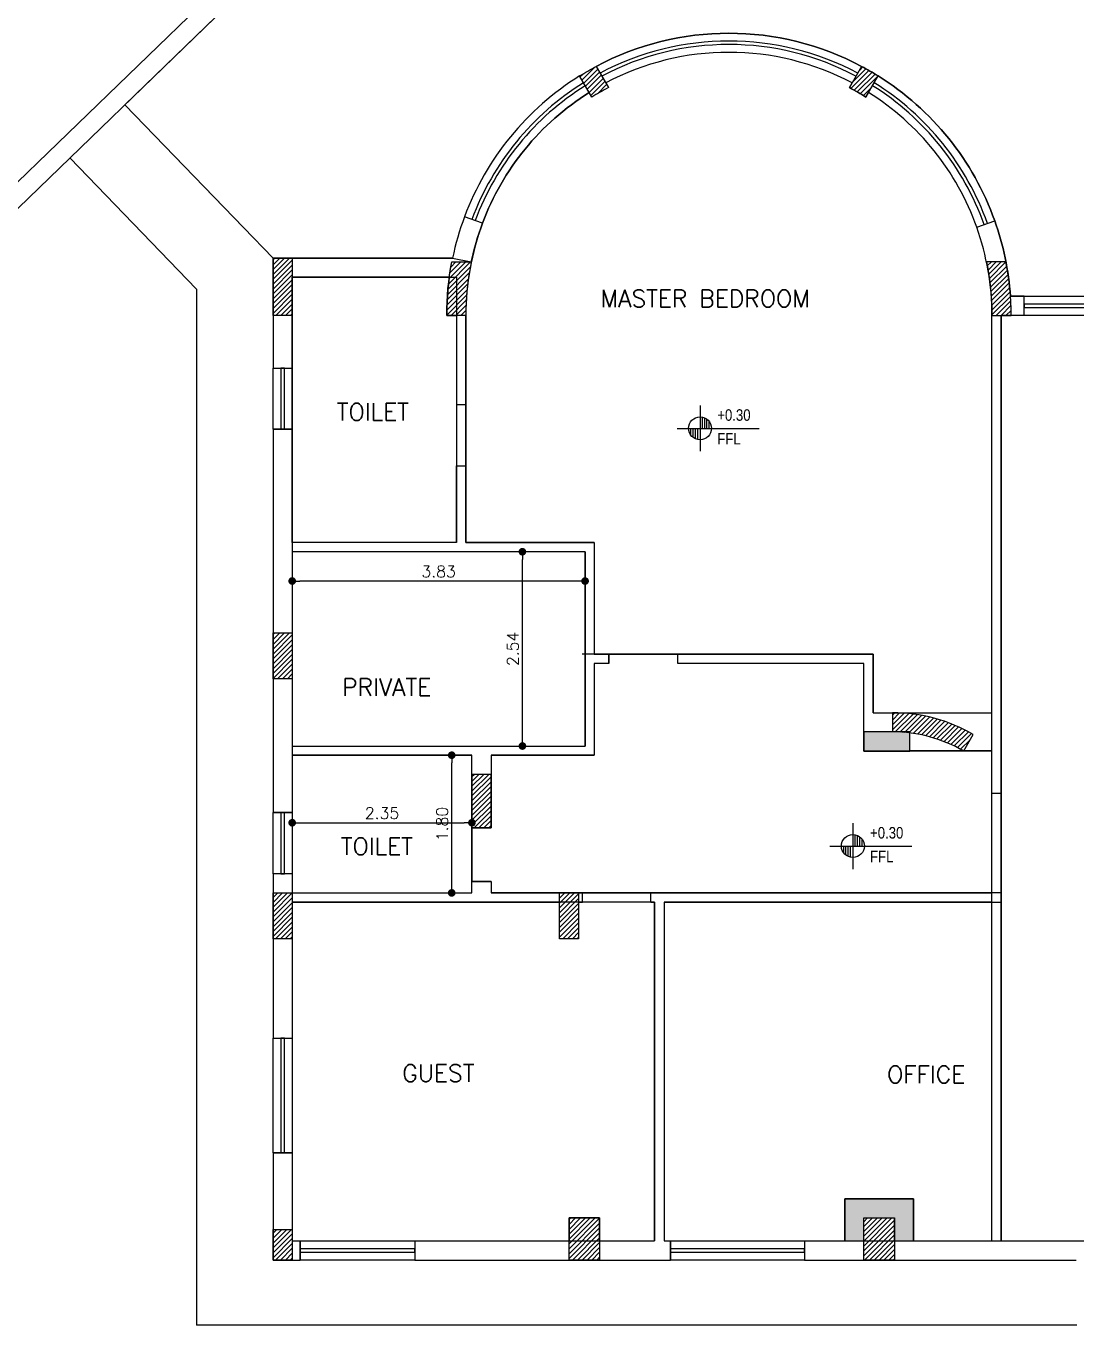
# Model space of a CAD drawing. Header units: metres. Extents: x 2217 to 2595, y -381 to -273.
# Drawn here: x 2531.58 to 2545.31, y -356.26 to -339.28 of the extents above; entities that cross this region are included whole.
import ezdxf

# ---------------------------------------------------------------- set-up
doc = ezdxf.new("R2010")
doc.units = ezdxf.units.M
doc.header["$LTSCALE"] = 0.5
doc.header["$MEASUREMENT"] = 0
doc.header["$PDMODE"] = 3
doc.header["$PDSIZE"] = -1
doc.linetypes.add('DOT2', pattern=[0.125, 0, -0.125])
for name, color, linetype in [('A-COL', 11, 'Continuous'), ('A-COLH', 1, 'Continuous'), ('A-LVL', 4, 'Continuous'), ('A-LVL-50', 4, 'Continuous'), ('A-WIN', 132, 'Continuous'), ('ceramic', 6, 'Continuous')]:
    doc.layers.add(name, color=color, linetype=linetype)
doc.layers.add('A-Wall', color=7, linetype='Continuous', lineweight=30)
doc.styles.add('ROMANS', font='romans.shx')
doc.styles.add('S100', font='romans.shx', dxfattribs={"width": 0.9})
doc.styles.add('TECHNIC', font='technic_.ttf')
doc.dimstyles.new('dim50', dxfattribs={"dimscale": 50, "dimtxt": 0.003, "dimasz": 0.002, "dimexe": 0.001, "dimexo": 0.001, "dimgap": 0.001, "dimtad": 1, "dimzin": 0, "dimdsep": 46, "dimtxsty": 'ROMANS', "dimblk": 'DOT', "dimcen": 0, "dimclrd": 5, "dimclre": 1, "dimclrt": 7, "dimadec": 0, "dimazin": 0, "dimtfac": 1, "dimtix": 1, "dimtmove": 2, "dimatfit": 3, "dimldrblk": 'DTICK', "dimfxl": 1, "dimtolj": 1, "dimtzin": 0, "dimlwe": 20, "dimarcsym": 0})
pattern_1 = [(45, (-745.896475, -1998.83578), (-0.0318198052, 0.0318198052), [])]
pattern_2 = [(45, (1788.916657, -2354.248843), (-0.0318198052, 0.0318198052), [])]

# ---------------------------------------------------------------- blocks, each defined once
blk = doc.blocks.new('A$C1746cf11')
at = {"layer": 'A-COL', "ltscale": 0.5}
h = blk.add_hatch(color=4, dxfattribs=at)
h.paths.add_polyline_path([(8.325, 6.891, 0.030325), (8.1, 6.905), (8.1, 6.905), (7.925, 6.905), (7.925, 6.655), (8.325, 6.655)])
h.paths.add_polyline_path([(7.925, 6.905), (7.725, 6.905), (7.725, 6.655), (7.925, 6.655)])
h = blk.add_hatch(color=4, dxfattribs=at)
h.paths.add_polyline_path([(8.375, 0.8), (7.925, 0.8), (7.925, 0.55), (8.125, 0.55), (8.125, 0.3), (8.375, 0.3)])
h.paths.add_polyline_path([(7.925, 0.8), (7.475, 0.8), (7.475, 0.3), (7.725, 0.3), (7.725, 0.55), (7.925, 0.55)])
h = blk.add_hatch(color=4, dxfattribs=at)
h.paths.add_polyline_path([(8.375, 0.3), (8.125, 0.3), (8.125, 0.25), (8.375, 0.25)])
h.paths.add_polyline_path([(7.725, 0.3), (7.475, 0.3), (7.475, 0.25), (7.725, 0.25)])
at = {"layer": 'A-COLH', "ltscale": 0.5}
h = blk.add_hatch(dxfattribs=at)
h.set_pattern_fill('ANSI31', color=256, scale=0.36)
h.set_pattern_definition(pattern_1)
h.paths.add_polyline_path([(0, 13.1), (0.25, 13.1), (0.25, 12.35), (0, 12.35)])
h = blk.add_hatch(dxfattribs=at)
h.set_pattern_fill('ANSI31', color=256, scale=0.36)
h.set_pattern_definition(pattern_1)
edge = h.paths.add_edge_path()
edge.add_line((2.52, 12.35), (2.27, 12.35))
edge.add_arc((5.96, 12.35), 3.69, 169.0646, 180, ccw=False)
edge.add_line((2.337, 13.05), (2.592, 13.05))
edge.add_arc((5.96, 12.35), 3.44, 168.259, 180)
h = blk.add_hatch(dxfattribs=at)
h.set_pattern_fill('ANSI31', color=256, scale=0.36)
h.set_pattern_definition(pattern_1)
edge = h.paths.add_edge_path()
edge.add_line((9.4, 12.35), (9.65, 12.35))
edge.add_arc((5.96, 12.35), 3.69, 0, 10.9354)
edge.add_line((9.583, 13.05), (9.328, 13.05))
edge.add_arc((5.96, 12.35), 3.44, 0, 11.741, ccw=False)
h = blk.add_hatch(dxfattribs=at)
h.set_pattern_fill('ANSI31', color=256, scale=0.36)
h.set_pattern_definition(pattern_1)
h.paths.add_polyline_path([(0, 8.2), (0.25, 8.2), (0.25, 7.6), (0, 7.6)])
h = blk.add_hatch(dxfattribs=at)
h.set_pattern_fill('ANSI31', color=256, scale=0.36)
h.set_pattern_definition([(45, (-903.425334, -1947.678706), (-0.0318198052, 0.0318198052), [])])
h.paths.add_polyline_path([(8.1, 7.155), (8.1, 7.155), (8.1, 6.905, -0.131652), (9.03, 6.656), (9.155, 6.872, 0.131619)])
h = blk.add_hatch(dxfattribs=at)
h.set_pattern_fill('ANSI31', color=256, scale=0.36)
h.set_pattern_definition(pattern_1)
h.paths.add_polyline_path([(2.85, 6.35), (2.6, 6.35), (2.6, 5.65), (2.85, 5.65)])
h = blk.add_hatch(dxfattribs=at)
h.set_pattern_fill('ANSI31', color=256, scale=0.36)
h.set_pattern_definition(pattern_1)
h.paths.add_polyline_path([(0, 4.8), (0.25, 4.8), (0.25, 4.2), (0, 4.2)])
h = blk.add_hatch(dxfattribs=at)
h.set_pattern_fill('ANSI31', color=256, scale=0.36)
h.set_pattern_definition(pattern_1)
h.paths.add_polyline_path([(3.745, 4.8), (3.995, 4.8), (3.995, 4.2), (3.745, 4.2)])
h = blk.add_hatch(dxfattribs=at)
h.set_pattern_fill('ANSI31', color=256, scale=0.36)
h.set_pattern_definition(pattern_1)
h.paths.add_polyline_path([(3.87, 0.55), (4.27, 0.55), (4.27, 0), (3.87, 0)])
h = blk.add_hatch(dxfattribs=at)
h.set_pattern_fill('ANSI31', color=256, scale=0.36)
h.set_pattern_definition(pattern_1)
h.paths.add_polyline_path([(7.725, 0.55), (8.125, 0.55), (8.125, 0), (7.725, 0)])
h = blk.add_hatch(dxfattribs=at)
h.set_pattern_fill('ANSI31', color=256, scale=0.36)
h.set_pattern_definition(pattern_1)
h.paths.add_polyline_path([(0, 0.4), (0.25, 0.4), (0.25, 0), (0, 0)])
at = {"layer": 'A-COL', "ltscale": 0.5}
for p, q in [((8.1, 7.155), (8.1, 6.905)), ((9.03, 6.656), (9.155, 6.872)), ((7.475, 0.25), (7.475, 0.8)), ((7.475, 0.8), (7.925, 0.8)), ((8.375, 0.8), (7.925, 0.8)), ((8.375, 0.25), (8.375, 0.8)), ((8.125, 0.25), (8.125, 0.55))]:
    blk.add_line(p, q, dxfattribs=at)
for points in [[(0, 13.1), (0.25, 13.1), (0.25, 12.35), (0, 12.35)], [(0, 8.2), (0.25, 8.2), (0.25, 7.6), (0, 7.6)], [(7.725, 6.655), (8.325, 6.655), (8.325, 6.906), (7.725, 6.906)], [(2.6, 5.65), (2.85, 5.65), (2.85, 5.8), (2.85, 6.35), (2.6, 6.35)], [(0, 4.8), (0.25, 4.8), (0.25, 4.2), (0, 4.2)], [(3.745, 4.8), (3.995, 4.8), (3.995, 4.2), (3.745, 4.2)], [(3.87, 0.55), (4.27, 0.55), (4.27, 0), (3.87, 0)], [(7.725, 0.55), (8.125, 0.55), (8.125, 0), (7.725, 0)], [(0, 0.4), (0.25, 0.4), (0.25, 0), (0, 0)]]:
    blk.add_lwpolyline(points, close=True, dxfattribs=at)
for points in [[(2.52, 12.35), (2.27, 12.35, -0.047751), (2.337, 13.05), (2.592, 13.05, 0.051275)], [(9.4, 12.35), (9.65, 12.35, 0.047751), (9.583, 13.05), (9.328, 13.05, -0.051275)]]:
    blk.add_lwpolyline(points, format="xyb", close=True, dxfattribs=at)
for radius in [2.11, 1.86]:
    blk.add_arc((8.1, 5.045), radius, 60, 90, dxfattribs=at)
blk = doc.blocks.new('LEV')
for p, q in [((0, 400), (0, -400)), ((-400, 0), (1028, 0)), ((-160, -120), (-160, 0)), ((-120, -160), (-120, 0)), ((-80, -183), (-80, 0)), ((-40, -196), (-40, 0)), ((40, 0), (40, 196)), ((80, 0), (80, 183)), ((120, 0), (120, 160)), ((160, 0), (160, 120))]:
    blk.add_line(p, q)
blk.add_circle((0, 0), 200)
at = {"style": 'S100', "width": 0.9, "flags": 12}
for tag, p in [('L', (300, 132)), ('P', (300, -392))]:
    blk.add_attdef(tag, p, '', height=200, dxfattribs=at)
blk = doc.blocks.new('_Dot')
at = {"color": 0, "linetype": 'ByBlock', "lineweight": -2}
blk.add_line((-0.5, 0), (-1, 0), dxfattribs=at)
at = {"color": 0, "linetype": 'ByBlock', "const_width": 0.5}
blk.add_lwpolyline([(-0.25, 0, 1), (0.25, 0, 1)], format="xyb", close=True, dxfattribs=at)
blk = doc.blocks.new('*D278')
at = {"layer": 'A-Wall', "color": 1, "linetype": 'DOT2', "lineweight": 20, "ltscale": 0.5, "transparency": 16777216}
for p, q in [((2535.063, -349.488), (2535.063, -349.746)), ((2537.413, -349.488), (2537.413, -349.746))]:
    blk.add_line(p, q, dxfattribs=at)
at = {"layer": 'A-Wall', "color": 5, "lineweight": -2, "ltscale": 0.5, "transparency": 16777216}
blk.add_line((2535.163, -349.696), (2537.313, -349.696), dxfattribs=at)
at = {"layer": 'DEFPOINTS', "color": 0, "ltscale": 0.5, "transparency": 16777216}
for p in [(2535.063, -349.438), (2537.413, -349.438), (2537.413, -349.696)]:
    blk.add_point(p, dxfattribs=at)
at = {"layer": 'A-Wall', "color": 5, "lineweight": -2, "ltscale": 0.5, "transparency": 16777216, "xscale": 0.1, "yscale": 0.1, "zscale": 0.1, "rotation": 180}
blk.add_blockref('_Dot', (2535.063, -349.696), dxfattribs=at)
at = {"layer": 'A-Wall', "color": 5, "lineweight": -2, "ltscale": 0.5, "transparency": 16777216, "xscale": 0.1, "yscale": 0.1, "zscale": 0.1}
blk.add_blockref('_Dot', (2537.413, -349.696), dxfattribs=at)
at = {"layer": 'A-Wall', "color": 7, "ltscale": 0.5, "transparency": 16777216, "insert": (2536.238, -349.571), "char_height": 0.15, "attachment_point": 5, "style": 'ROMANS'}
blk.add_mtext('\\A1;2.35', dxfattribs=at)
blk = doc.blocks.new('DTICK')
for p, q in [((-1.21, 0), (1.21, 0)), ((0, 1.21), (0, -1.21))]:
    blk.add_line(p, q)
at = {"color": 3}
blk.add_line((-0.63, -0.63), (0.63, 0.63), dxfattribs=at)
blk = doc.blocks.new('*D275')
at = {"layer": 'A-Wall', "color": 1, "linetype": 'DOT2', "lineweight": 20, "ltscale": 0.5, "transparency": 16777216}
for p, q in [((2536.953, -348.813), (2537.199, -348.813)), ((2536.953, -350.613), (2537.199, -350.613))]:
    blk.add_line(p, q, dxfattribs=at)
at = {"layer": 'A-Wall', "color": 5, "lineweight": -2, "ltscale": 0.5, "transparency": 16777216}
blk.add_line((2537.149, -350.513), (2537.149, -348.913), dxfattribs=at)
at = {"layer": 'DEFPOINTS', "color": 0, "ltscale": 0.5, "transparency": 16777216}
for p in [(2536.903, -348.813), (2537.149, -348.813), (2536.903, -350.613)]:
    blk.add_point(p, dxfattribs=at)
at = {"layer": 'A-Wall', "color": 5, "lineweight": -2, "ltscale": 0.5, "transparency": 16777216, "xscale": 0.1, "yscale": 0.1, "zscale": 0.1}
for p, rotation in [((2537.149, -348.813), 90), ((2537.149, -350.613), 270)]:
    blk.add_blockref('_Dot', p, dxfattribs=dict(at, rotation=rotation))
at = {"layer": 'A-Wall', "color": 7, "ltscale": 0.5, "transparency": 16777216, "insert": (2537.024, -349.713), "char_height": 0.15, "attachment_point": 5, "rotation": 90, "style": 'ROMANS'}
blk.add_mtext('\\A1;1.80', dxfattribs=at)
blk = doc.blocks.new('*D276')
at = {"layer": 'A-Wall', "color": 1, "linetype": 'DOT2', "lineweight": 20, "ltscale": 0.5, "transparency": 16777216}
for p, q in [((2535.063, -346.503), (2535.063, -346.486)), ((2538.893, -346.503), (2538.893, -346.486))]:
    blk.add_line(p, q, dxfattribs=at)
at = {"layer": 'A-Wall', "color": 5, "lineweight": -2, "ltscale": 0.5, "transparency": 16777216}
blk.add_line((2538.793, -346.536), (2535.163, -346.536), dxfattribs=at)
at = {"layer": 'DEFPOINTS', "color": 0, "ltscale": 0.5, "transparency": 16777216}
for p in [(2535.063, -346.536), (2535.063, -346.553), (2538.893, -346.553)]:
    blk.add_point(p, dxfattribs=at)
at = {"layer": 'A-Wall', "color": 5, "lineweight": -2, "ltscale": 0.5, "transparency": 16777216, "xscale": 0.1, "yscale": 0.1, "zscale": 0.1, "rotation": 180}
blk.add_blockref('_Dot', (2535.063, -346.536), dxfattribs=at)
at = {"layer": 'A-Wall', "color": 5, "lineweight": -2, "ltscale": 0.5, "transparency": 16777216, "xscale": 0.1, "yscale": 0.1, "zscale": 0.1}
blk.add_blockref('_Dot', (2538.893, -346.536), dxfattribs=at)
at = {"layer": 'A-Wall', "color": 7, "ltscale": 0.5, "transparency": 16777216, "insert": (2536.978, -346.411), "char_height": 0.15, "attachment_point": 5, "style": 'ROMANS'}
blk.add_mtext('\\A1;3.83', dxfattribs=at)
blk = doc.blocks.new('*D277')
at = {"layer": 'A-Wall', "color": 1, "linetype": 'DOT2', "lineweight": 20, "ltscale": 0.5, "transparency": 16777216}
for p, q in [((2538.843, -346.153), (2538.023, -346.153)), ((2538.493, -348.693), (2538.023, -348.693))]:
    blk.add_line(p, q, dxfattribs=at)
at = {"layer": 'A-Wall', "color": 5, "lineweight": -2, "ltscale": 0.5, "transparency": 16777216}
blk.add_line((2538.073, -348.593), (2538.073, -346.253), dxfattribs=at)
at = {"layer": 'DEFPOINTS', "color": 0, "ltscale": 0.5, "transparency": 16777216}
for p in [(2538.073, -346.153), (2538.893, -346.153), (2538.543, -348.693)]:
    blk.add_point(p, dxfattribs=at)
at = {"layer": 'A-Wall', "color": 5, "lineweight": -2, "ltscale": 0.5, "transparency": 16777216, "xscale": 0.1, "yscale": 0.1, "zscale": 0.1}
for p, rotation in [((2538.073, -346.153), 90), ((2538.073, -348.693), 270)]:
    blk.add_blockref('_Dot', p, dxfattribs=dict(at, rotation=rotation))
at = {"layer": 'A-Wall', "color": 7, "ltscale": 0.5, "transparency": 16777216, "insert": (2537.948, -347.423), "char_height": 0.15, "attachment_point": 5, "rotation": 90, "style": 'ROMANS'}
blk.add_mtext('\\A1;2.54', dxfattribs=at)
blk = doc.blocks.new('*D318')
at = {"layer": 'ceramic', "color": 5, "lineweight": -2, "ltscale": 0.5, "transparency": 16777216}
for p, q in [((2571.034, -352.616), (2574.918, -348.658)), ((2281.125, -354.984), (2281.125, -356.062))]:
    blk.add_line(p, q, dxfattribs=at)
at = {"layer": 'ceramic', "color": 1, "linetype": 'DOT2', "lineweight": 20, "ltscale": 0.5, "transparency": 16777216}
for p, q in [((2574.955, -348.554), (2574.953, -348.551)), ((2570.931, -352.655), (2570.928, -352.653)), ((2281.34, -354.884), (2281.075, -354.884)), ((2281.34, -356.162), (2281.075, -356.162))]:
    blk.add_line(p, q, dxfattribs=at)
at = {"layer": 'DEFPOINTS', "color": 0, "ltscale": 0.5, "transparency": 16777216}
for p in [(2574.988, -348.586), (2574.991, -348.589), (2570.966, -352.69), (2281.39, -354.884), (2281.125, -356.162), (2281.39, -356.162)]:
    blk.add_point(p, dxfattribs=at)
at = {"layer": 'ceramic', "color": 5, "lineweight": -2, "ltscale": 0.5, "transparency": 16777216, "xscale": 0.1, "yscale": 0.1, "zscale": 0.1}
for p, rotation in [((2574.988, -348.586), 45.54088658833057), ((2570.964, -352.688), 225.5408865883306), ((2281.125, -354.884), 90), ((2281.125, -356.162), 270)]:
    blk.add_blockref('_Dot', p, dxfattribs=dict(at, rotation=rotation))
at = {"layer": 'ceramic', "color": 7, "ltscale": 0.5, "transparency": 16777216, "char_height": 0.15, "attachment_point": 5, "style": 'ROMANS'}
for s, insert, rotation in [('\\A1;5.75', (2572.887, -350.55), 45.5409), ('\\A1;1.28', (2281, -355.523), 90)]:
    blk.add_mtext(s, dxfattribs=dict(at, insert=insert, rotation=rotation))

msp = doc.modelspace()

# ---------------------------------------------------------------- hatches: boundary and pattern name
at = {"layer": 'A-COLH', "ltscale": 0.5}
h = msp.add_hatch(dxfattribs=at)
h.set_pattern_fill('ANSI31', color=256, scale=0.36)
h.set_pattern_definition(pattern_2)
edge = h.paths.add_edge_path()
edge.add_arc((2540.8082, -343.1237), 3.44, 117.91757, 122.08243)
edge.add_line((2538.981, -340.2091), (2538.8209, -339.9318))
edge.add_arc((2540.8082, -343.1237), 3.76, 118.09487, 121.90513, ccw=False)
edge.add_line((2539.0374, -339.8068), (2539.1975, -340.0841))
h = msp.add_hatch(dxfattribs=at)
h.set_pattern_fill('ANSI31', color=256, scale=0.36)
h.set_pattern_definition(pattern_2)
edge = h.paths.add_edge_path()
edge.add_arc((2540.7381, -343.1237), 3.44, 57.91757, 62.08243, ccw=False)
edge.add_line((2542.5652, -340.2091), (2542.7253, -339.9318))
edge.add_arc((2540.7381, -343.1237), 3.76, 58.09487, 61.90513)
edge.add_line((2542.5088, -339.8068), (2542.3487, -340.0841))

# ---------------------------------------------------------------- linework, layer by layer
at = {"layer": 'A-COL', "ltscale": 0.5}
for points in [[(2539.1975, -340.0841, 0.0181746), (2538.981, -340.2091), (2538.8209, -339.9318, -0.0166269), (2539.0374, -339.8068)], [(2542.3487, -340.0841, -0.0181746), (2542.5652, -340.2091), (2542.7253, -339.9318, 0.0166269), (2542.5088, -339.8068)]]:
    msp.add_lwpolyline(points, format="xyb", close=True, dxfattribs=at)
at = {"layer": 'A-Wall', "ltscale": 0.5}
for p, q in [((2516.8951, -355.4147), (2544.2401, -328.9677)), ((2517.2498, -355.4194), (2544.4008, -329.1601)), ((2534.8131, -342.3131), (2532.8741, -340.3082)), ((2532.8741, -340.3082), (2534.4294, -341.9163)), ((2532.1553, -341.0034), (2533.8131, -342.7175)), ((2537.551, -341.8584), (2537.3161, -341.7727)), ((2544.0141, -341.9099), (2544.249, -341.8242)), ((2537.1602, -342.3131), (2534.8131, -342.3131)), ((2534.8131, -342.3131), (2534.8131, -343.7506)), ((2537.1172, -342.5631), (2535.0631, -342.5631)), ((2535.0631, -342.5631), (2535.0631, -343.7506)), ((2533.8131, -342.7175), (2533.8131, -356.2631)), ((2544.6324, -342.8131), (2544.4547, -342.8131)), ((2537.0831, -343.0631), (2537.2131, -343.0631)), ((2537.2131, -343.0631), (2537.2131, -344.2281)), ((2537.3331, -344.2281), (2537.3331, -343.0631)), ((2544.2131, -355.1631), (2544.2131, -343.0631)), ((2544.3331, -355.1631), (2544.3331, -343.0631)), ((2544.3331, -343.0631), (2544.4631, -343.0631)), ((2544.6324, -343.0631), (2544.4291, -343.0631)), ((2534.8131, -343.7506), (2535.0631, -343.7506)), ((2537.3331, -346.0331), (2537.3331, -344.2281)), ((2534.8131, -344.5506), (2534.8131, -349.5631)), ((2534.8131, -344.5506), (2535.0631, -344.5506)), ((2535.0631, -344.5506), (2535.0631, -346.5731)), ((2537.2131, -346.0331), (2537.2131, -345.0281)), ((2537.2131, -346.0331), (2535.0631, -346.0331)), ((2539.0131, -346.0331), (2537.3331, -346.0331)), ((2539.0131, -346.0331), (2539.0131, -347.4931)), ((2538.8931, -346.1531), (2535.0631, -346.1531)), ((2538.8931, -346.1531), (2538.8931, -348.6931)), ((2535.0631, -346.6931), (2535.0631, -349.1931)), ((2539.2046, -347.4931), (2538.8546, -347.4931)), ((2539.2046, -347.4931), (2539.0131, -347.4931)), ((2542.6579, -347.4931), (2539.2046, -347.4931)), ((2539.2046, -347.6131), (2539.2046, -347.4931)), ((2540.1046, -347.6131), (2540.1046, -347.4931)), ((2542.6579, -348.2581), (2542.6579, -347.4931)), ((2539.0131, -347.6131), (2539.0131, -348.8131)), ((2539.2046, -347.6131), (2539.0131, -347.6131)), ((2542.5379, -347.6131), (2540.1046, -347.6131)), ((2542.5379, -348.7581), (2542.5379, -347.6131)), ((2542.6579, -348.2581), (2544.2131, -348.2581)), ((2535.0631, -348.6931), (2538.8931, -348.6931)), ((2535.0631, -348.8131), (2537.4131, -348.8131)), ((2537.4131, -349.7631), (2537.4131, -348.8131)), ((2537.6631, -348.8131), (2537.6631, -349.7631)), ((2537.6631, -348.8131), (2539.0131, -348.8131)), ((2542.6579, -348.7573), (2544.2131, -348.7573)), ((2544.2131, -349.3131), (2544.2131, -348.7573)), ((2535.0631, -349.3131), (2535.0631, -349.5631)), ((2544.3331, -349.3131), (2544.2131, -349.3131)), ((2535.0631, -349.5631), (2534.8131, -349.5631)), ((2537.6631, -349.7631), (2537.4131, -349.7631)), ((2534.8131, -350.3631), (2534.8131, -352.5131)), ((2535.0631, -350.3631), (2534.8131, -350.3631)), ((2535.0631, -350.3631), (2535.0631, -350.6131)), ((2537.4131, -350.6131), (2537.4131, -350.4631)), ((2537.6631, -350.4631), (2537.4131, -350.4631)), ((2537.6631, -350.4631), (2537.6631, -350.6131)), ((2535.0631, -350.6131), (2537.4131, -350.6131)), ((2539.7546, -350.6131), (2537.6631, -350.6131)), ((2544.3331, -350.6131), (2539.7546, -350.6131)), ((2535.0631, -350.7331), (2535.0631, -352.5131)), ((2535.0631, -350.7331), (2538.5581, -350.7331)), ((2538.5581, -351.2131), (2538.5581, -350.7331)), ((2538.8081, -350.7331), (2538.8585, -350.7331)), ((2538.8081, -350.7331), (2538.8081, -351.2131)), ((2539.7546, -350.7331), (2539.7997, -350.7331)), ((2539.7997, -350.7331), (2539.7997, -355.1631)), ((2539.9247, -350.7331), (2539.9247, -355.1631)), ((2539.9247, -350.7331), (2544.3331, -350.7331)), ((2538.8081, -351.2131), (2538.5581, -351.2131)), ((2534.8131, -352.5131), (2535.0631, -352.5131)), ((2534.8131, -354.0131), (2534.8131, -355.4131)), ((2534.8131, -354.0131), (2535.0631, -354.0131)), ((2535.0631, -354.0131), (2535.0631, -355.1631)), ((2543.1879, -354.6131), (2542.2879, -354.6131)), ((2542.2879, -354.6131), (2542.2879, -355.1631)), ((2543.1879, -355.1631), (2543.1879, -354.6131)), ((2539.0831, -354.8631), (2538.6831, -354.8631)), ((2538.6831, -354.8631), (2538.6831, -355.1631)), ((2539.0831, -355.1631), (2539.0831, -354.8631)), ((2535.0631, -355.1631), (2535.1681, -355.1631)), ((2536.6681, -355.1631), (2538.6831, -355.1631)), ((2539.0831, -355.1631), (2539.7997, -355.1631)), ((2539.9247, -355.1631), (2540.0118, -355.1631)), ((2541.7639, -355.1631), (2542.2879, -355.1631)), ((2543.1879, -355.1631), (2545.3122, -355.1631)), ((2534.8131, -355.4131), (2535.1681, -355.4131)), ((2536.6681, -355.4131), (2540.0118, -355.4131)), ((2541.7639, -355.4131), (2545.3122, -355.4131)), ((2545.3233, -356.2631), (2533.8131, -356.2631))]:
    msp.add_line(p, q, dxfattribs=at)
at = {"layer": 'A-Wall'}
for p, q in [((2544.6324, -343.0631), (2544.6324, -342.8131)), ((2537.2131, -344.2281), (2537.3331, -344.2281)), ((2537.2131, -345.0281), (2537.3331, -345.0281)), ((2538.8585, -350.7331), (2538.8585, -350.6131)), ((2539.7546, -350.7331), (2539.7546, -350.6131)), ((2535.1681, -355.1631), (2535.1681, -355.4131)), ((2536.6681, -355.1631), (2536.6681, -355.4131)), ((2540.0118, -355.1631), (2540.0118, -355.4131)), ((2541.7639, -355.1631), (2541.7639, -355.4131))]:
    msp.add_line(p, q, dxfattribs=at)
at = {"layer": 'A-Wall', "ltscale": 0.5}
for points in [[(2544.4008, -329.1601), (2532.8741, -340.3082), (2534.8131, -342.3131), (2535.0631, -342.3131), (2535.0631, -342.5631), (2537.1172, -342.5631, -0.0137356), (2537.1501, -342.3631), (2537.4051, -342.3631, -0.0382344), (2537.551, -341.8584, -0.1647337), (2538.946, -340.1484), (2538.8209, -339.9318, -0.0166269), (2539.0374, -339.8068), (2539.0374, -339.8068, -0.2498723), (2542.5088, -339.8068), (2542.5088, -339.8068, -0.0166269), (2542.7253, -339.9318), (2542.7253, -339.9318, -0.1693243), (2544.249, -341.8242, -0.0687529), (2544.4547, -342.8131), (2544.6324, -342.8131), (2546.4324, -342.8131)], [(2544.4008, -329.1601), (2532.8741, -340.3082), (2534.8131, -342.3131), (2537.1602, -342.3131), (2537.4051, -342.3631, -0.0382344), (2537.551, -341.8584, -0.1647337), (2538.946, -340.1484), (2538.8209, -339.9318, -0.0166269), (2539.0374, -339.8068), (2539.0374, -339.8068, -0.2498723), (2542.5088, -339.8068), (2542.5088, -339.8068, -0.0166269), (2542.7253, -339.9318, -0.1693243), (2544.249, -341.8242, -0.0687529), (2544.4547, -342.8131), (2544.6324, -342.8131), (2546.4324, -342.8131)]]:
    msp.add_lwpolyline(points, format="xyb", dxfattribs=at)
for points in [[(2544.2131, -343.0631, 0.0856692), (2544.0141, -341.9099, 0.1688297), (2542.6002, -340.1484), (2542.5652, -340.2091, 0.0181746), (2542.3487, -340.0841), (2542.3837, -340.0234, 0.2485641), (2539.1625, -340.0234), (2539.1975, -340.0841, 0.0181746), (2538.981, -340.2091), (2538.946, -340.1484, 0.1647337), (2537.551, -341.8584, 0.0382344), (2537.4051, -342.3631, 0.0512747), (2537.3331, -343.0631), (2537.3331, -344.2281), (2537.3331, -346.0331), (2539.0131, -346.0331), (2539.0131, -347.4931), (2539.2046, -347.4931), (2542.6579, -347.4931), (2542.6579, -348.2581), (2544.2131, -348.2581)], [(2544.2131, -343.0631, 0.0856692), (2544.0141, -341.9099, 0.1688297), (2542.6002, -340.1484), (2542.5652, -340.2091, 0.0181746), (2542.3487, -340.0841), (2542.3837, -340.0234, 0.2485641), (2539.1625, -340.0234), (2539.1975, -340.0841, 0.0181746), (2538.981, -340.2091), (2538.946, -340.1484, 0.1647337), (2537.551, -341.8584, 0.0382344), (2537.4051, -342.3631, 0.0512747), (2537.3331, -343.0631), (2537.3331, -344.2281), (2537.3331, -346.0331), (2539.0131, -346.0331), (2539.0131, -347.4931), (2539.2046, -347.4931), (2542.6579, -347.4931), (2542.6579, -348.2581), (2544.2131, -348.2581)], [(2539.1975, -340.0841, 0.0181746), (2538.981, -340.2091), (2538.8209, -339.9318, -0.0166269), (2539.0374, -339.8068)], [(2542.3487, -340.0841, -0.0181746), (2542.5652, -340.2091), (2542.7253, -339.9318, 0.0166269), (2542.5088, -339.8068)], [(2540.2466, -344.5392, -1), (2540.5466, -344.5392, -1)], [(2540.2466, -344.5392, -1), (2540.5466, -344.5392, -1)], [(2540.2466, -344.5392, -1), (2540.5466, -344.5392, -1)], [(2542.5443, -350.001, -1), (2542.2443, -350.001, -1)]]:
    msp.add_lwpolyline(points, format="xyb", close=True, dxfattribs=at)
for points in [[(2535.0631, -342.5631), (2537.2131, -342.5631), (2537.2131, -346.0331), (2535.0631, -346.0331)], [(2544.3331, -355.1631), (2555.4831, -355.1631), (2555.4831, -343.0631), (2544.3331, -343.0631)], [(2535.0631, -348.6931), (2538.8931, -348.6931), (2538.8931, -346.1531), (2535.0631, -346.1531)], [(2542.5379, -347.6131), (2540.1046, -347.6131), (2540.1046, -347.4931), (2539.2046, -347.4931), (2539.2046, -347.6131), (2539.0131, -347.6131), (2539.0131, -348.8131), (2537.6631, -348.8131), (2537.6631, -349.7631), (2537.4131, -349.7631), (2537.4131, -350.4631), (2537.6631, -350.4631), (2537.6631, -350.6131), (2539.7546, -350.6131), (2544.2131, -350.6131), (2544.2131, -348.7573), (2543.1379, -348.7573), (2543.1379, -348.7581), (2542.5379, -348.7581)], [(2535.0631, -350.6131), (2537.4131, -350.6131), (2537.4131, -348.8131), (2535.0631, -348.8131)], [(2535.0631, -355.1631), (2539.7997, -355.1631), (2539.7997, -350.7331), (2535.0631, -350.7331)], [(2539.9247, -355.1631), (2544.2131, -355.1631), (2544.2131, -350.7331), (2539.9247, -350.7331)], [(2544.2131, -350.7331), (2539.9247, -350.7331), (2539.9247, -355.1631), (2542.2879, -355.1631), (2542.2879, -354.6131), (2543.1879, -354.6131), (2543.1879, -355.1631), (2544.2131, -355.1631)]]:
    msp.add_lwpolyline(points, close=True, dxfattribs=at)
for radius, start, end in [(3.69, 159.53154, 168.2728), (3.44, 159.50055, 180), (3.69, 3.8848, 19.61705), (3.44, 0, 19.58611), (3.69, 172.21239, 180)]:
    msp.add_arc((2540.7731, -343.0631), radius, start, end, dxfattribs=at)
at = {"layer": 'A-WIN'}
for points in [[(2544.6324, -342.8131), (2546.4324, -342.8131), (2546.4324, -343.0631), (2544.6324, -343.0631)], [(2546.4324, -342.9155), (2544.6324, -342.9155), (2544.6324, -342.9606), (2546.4324, -342.9606)], [(2534.8131, -344.5506), (2534.8131, -343.7506), (2535.0631, -343.7506), (2535.0631, -344.5506)], [(2534.9156, -343.7506), (2534.9156, -344.5506), (2534.9607, -344.5506), (2534.9607, -343.7506)], [(2534.8131, -350.3631), (2534.8131, -349.5631), (2535.0631, -349.5631), (2535.0631, -350.3631)], [(2534.9156, -349.5631), (2534.9156, -350.3631), (2534.9607, -350.3631), (2534.9607, -349.5631)], [(2534.8131, -354.0131), (2534.8131, -352.5131), (2535.0631, -352.5131), (2535.0631, -354.0131)], [(2534.9156, -352.5131), (2534.9156, -354.0131), (2534.9607, -354.0131), (2534.9607, -352.5131)], [(2535.1681, -355.1631), (2536.6681, -355.1631), (2536.6681, -355.4131), (2535.1681, -355.4131)], [(2536.6681, -355.2655), (2535.1681, -355.2655), (2535.1681, -355.3106), (2536.6681, -355.3106)], [(2540.0118, -355.1631), (2541.7639, -355.1631), (2541.7639, -355.4131), (2540.0118, -355.4131)], [(2541.7639, -355.2655), (2540.0118, -355.2655), (2540.0118, -355.3106), (2541.7639, -355.3106)]]:
    msp.add_lwpolyline(points, close=True, dxfattribs=at)
for radius, start, end in [(3.69, 61.94059, 118.05941), (3.5876, 61.99673, 118.00327), (3.5424, 62.02219, 117.97781), (3.44, 62.08243, 117.91757), (3.69, 121.94061, 159.53149), (3.5876, 121.99673, 159.51934), (3.5876, 19.6049, 58.00327), (3.69, 19.61705, 58.05938), (3.5424, 122.02219, 159.51376), (3.44, 122.08243, 159.50055), (3.44, 19.58611, 57.91757), (3.5424, 19.59932, 57.97781)]:
    msp.add_arc((2540.7731, -343.0631), radius, start, end, dxfattribs=at)

# ---------------------------------------------------------------- block references
at = {"layer": 'A-LVL-50'}
ref = msp.add_blockref('LEV', (2540.3966, -344.5392), dxfattribs=dict(at, xscale=0.0007500000028813499, yscale=0.0007500000028813499, zscale=0.0007500000028813499))
ref.add_attrib('L', '+0.30', (2540.6216, -344.4403), dxfattribs={"layer": '0', "height": 0.15, "style": 'TECHNIC', "flags": 12})
ref.add_attrib('P', 'FFL', (2540.6212, -344.7504), dxfattribs={"layer": '0', "height": 0.15, "style": 'TECHNIC', "flags": 12})
ref = msp.add_blockref('LEV', (2542.3943, -350.001), dxfattribs=dict(at, xscale=0.0007500000028813499, yscale=0.0007500000028813499, zscale=0.0007500000028813499))
ref.add_attrib('L', '+0.30', (2542.6193, -349.9022), dxfattribs={"layer": '0', "height": 0.15, "style": 'TECHNIC', "flags": 12})
ref.add_attrib('P', 'FFL', (2542.619, -350.2123), dxfattribs={"layer": '0', "height": 0.15, "style": 'TECHNIC', "flags": 12})
at = {"layer": 'A-Wall', "ltscale": 0.5}
msp.add_blockref('A$C1746cf11', (2534.8131, -355.4131), dxfattribs=at)

# ---------------------------------------------------------------- texts
at = {"layer": 'A-LVL', "color": 7, "style": 'ROMANS'}
for s, p in [('MASTER BEDROOM', (2539.0945, -342.9542)), ('TOILET', (2535.6457, -344.4368)), ('PRIVATE', (2535.7153, -348.0354)), ('TOILET', (2535.6983, -350.1167)), ('GUEST', (2536.5028, -353.0831)), ('OFFICE', (2542.842, -353.0998))]:
    msp.add_text(s, height=0.225, dxfattribs=at).set_placement(p)

# ---------------------------------------------------------------- dimensions: what is measured, and where the dimension line sits
at = {"layer": 'A-Wall', "ltscale": 0.5}
for base, p1, p2, picture, middle in [((2538.0726, -346.1531), (2538.5431, -348.6931), (2538.8931, -346.1531), '*D277', (2537.9476, -347.4231)), ((2537.1491, -348.8131), (2536.9029, -350.6131), (2536.9029, -348.8131), '*D275', (2537.0241, -349.7131))]:
    dim = msp.add_linear_dim(base=base, p1=p1, p2=p2, angle=90, dimstyle='dim50', dxfattribs=at)
    dim.commit()
    dim.dimension.update_dxf_attribs({"geometry": picture, "text_midpoint": middle})
for base, p1, p2, picture, middle in [((2535.0631, -346.5358), (2538.8931, -346.5533), (2535.0631, -346.5533), '*D276', (2536.9781, -346.4108)), ((2537.4131, -349.6963), (2535.0631, -349.4381), (2537.4131, -349.4381), '*D278', (2536.2381, -349.5713))]:
    dim = msp.add_linear_dim(base=base, p1=p1, p2=p2, dimstyle='dim50', dxfattribs=at)
    dim.commit()
    dim.dimension.update_dxf_attribs({"geometry": picture, "text_midpoint": middle})
at = {"layer": 'ceramic', "ltscale": 0.5}
dim = msp.add_linear_dim(base=(2281.1253, -356.1616), p1=(2281.3898, -354.8843), p2=(2281.3898, -356.1616), angle=90, dimstyle='dim50', dxfattribs=at)
dim.commit()
dim.dimension.update_dxf_attribs({"geometry": '*D318', "text_midpoint": (2281.0003, -355.5229)})
dim = msp.add_aligned_dim(p1=(2570.9663, -352.6905), p2=(2574.9912, -348.5889), distance=0.0038, dimstyle='dim50', dxfattribs=at)
dim.commit()
dim.dimension.update_dxf_attribs({"geometry": '*D318', "text_midpoint": (2572.8868, -350.5495)})

doc.saveas('drawing.dxf')
